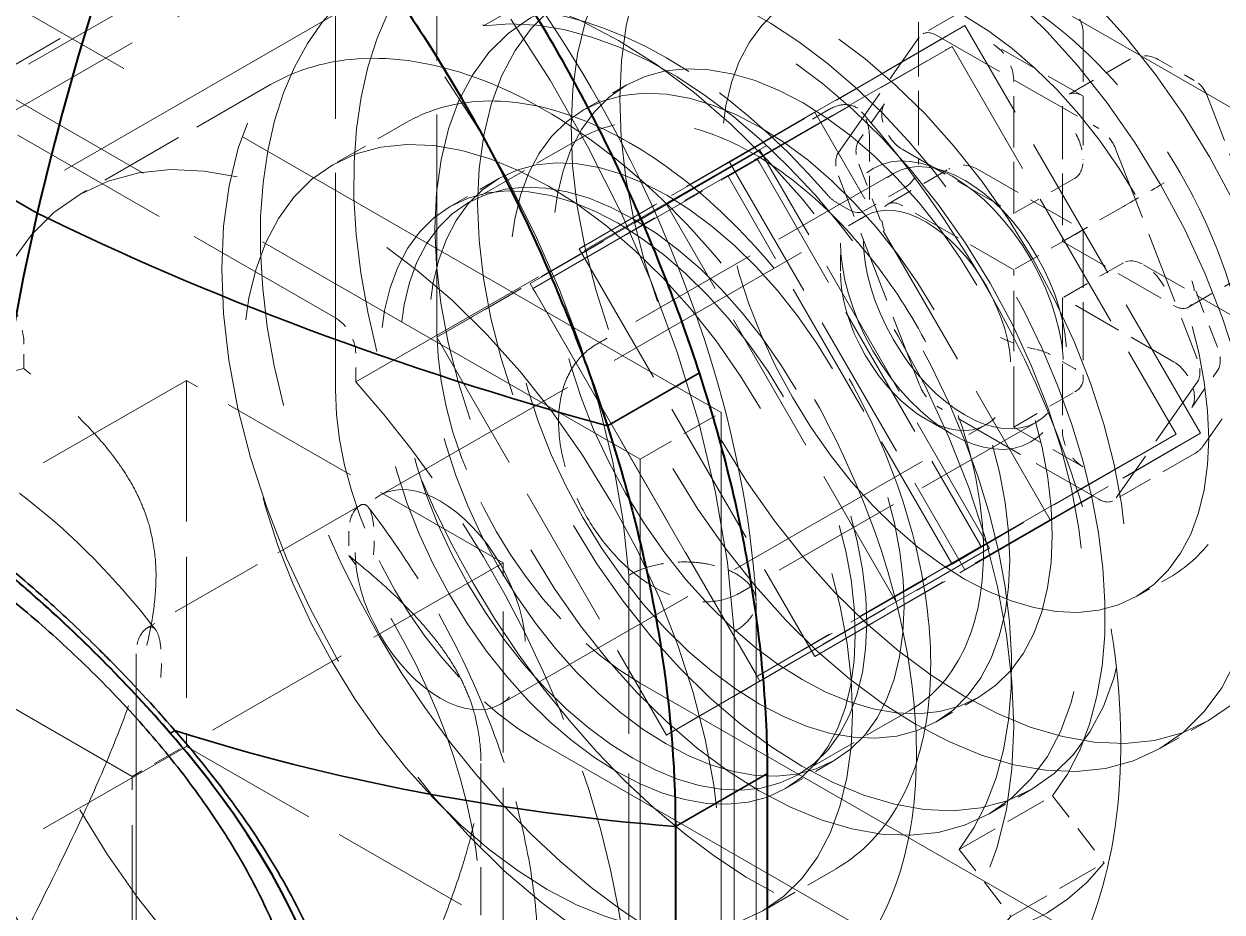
# Model space of a CAD drawing. Header units: millimetres. Extents: x 0 to 2378, y 0 to 1682.
# Drawn here: x 2172.73 to 2181.08, y 1451.1 to 1457.29 of the extents above; entities that cross this region are included whole.
import ezdxf

# ---------------------------------------------------------------- set-up
doc = ezdxf.new("R2010")
doc.units = ezdxf.units.MM
doc.header["$LTSCALE"] = 2
doc.linetypes.add('DASHED', pattern=[0.2067, 0.1654, -0.0413])
for name, color, linetype, lineweight in [('가려진 것(ISO)', 2, 'DASHED', 18), ('가시적인 것(ISO)', 3, 'Continuous', 40), ('가시적인 좁은 것(ISO)', 3, 'Continuous', 35)]:
    doc.layers.add(name, color=color, linetype=linetype, lineweight=lineweight)

msp = doc.modelspace()

# ---------------------------------------------------------------- linework, layer by layer
at = {"layer": '가려진 것(ISO)', "ltscale": 12.4821}
for p, q in [((2183.6137, 1455.2851), (2176.3162, 1459.4874)), ((2177.0233, 1452.7002), (2184.3208, 1448.4979)), ((2183.6137, 1448.0907), (2176.3162, 1452.293))]:
    msp.add_line(p, q, dxfattribs=at)
at = {"layer": '가려진 것(ISO)', "ltscale": 4.571172}
for p, q in [((2175.6091, 1455.1497), (2175.6091, 1459.0739)), ((2174.902, 1454.7425), (2174.902, 1458.6667))]:
    msp.add_line(p, q, dxfattribs=at)
at = {"layer": '가려진 것(ISO)', "ltscale": 5.199722}
msp.add_line((2176.1175, 1458.9438), (2172.2567, 1456.7205), dxfattribs=at)
at = {"layer": '가려진 것(ISO)', "ltscale": 11.611031}
for p, q in [((2177.5891, 1454.5866), (2170.8009, 1458.4957)), ((2170.2352, 1458.1699), (2177.0235, 1454.2609))]:
    msp.add_line(p, q, dxfattribs=at)
at = {"layer": '가려진 것(ISO)', "ltscale": 4.437843}
for p, q in [((2172.2151, 1456.4277), (2175.5102, 1458.3252)), ((2174.5744, 1458.1062), (2171.2792, 1456.2087)), ((2175.0436, 1454.7989), (2178.3387, 1456.6964))]:
    msp.add_line(p, q, dxfattribs=at)
at = {"layer": '가려진 것(ISO)', "ltscale": 0.571309}
for p, q in [((2175.7085, 1457.8245), (2175.9333, 1457.279)), ((2180.4309, 1457.0451), (2180.0066, 1456.8008)), ((2178.7484, 1456.0374), (2179.1726, 1456.2817)), ((2180.0499, 1456.2167), (2179.6256, 1455.9724)), ((2180.3893, 1456.0212), (2179.965, 1455.7769)), ((2180.0499, 1455.8242), (2179.6256, 1455.5799)), ((2180.3893, 1455.6288), (2179.965, 1455.3845)), ((2180.8423, 1455.3194), (2181.2665, 1455.5637)), ((2179.6256, 1454.4844), (2180.0499, 1454.7287)), ((2179.8967, 1451.9156), (2180.2565, 1451.4485)), ((2179.2461, 1451.541), (2179.6059, 1451.0739))]:
    msp.add_line(p, q, dxfattribs=at)
at = {"layer": '가려진 것(ISO)', "ltscale": 0.87606}
for p, q in [((2175.9333, 1457.279), (2176.5838, 1457.6536)), ((2177.2073, 1456.038), (2177.8578, 1456.4126)), ((2175.6073, 1455.1095), (2176.2578, 1455.4841)), ((2178.8073, 1453.2667), (2179.4578, 1453.6413)), ((2177.2073, 1452.3382), (2177.8578, 1452.7128)), ((2179.2461, 1451.541), (2179.8967, 1451.9156)), ((2179.6059, 1451.0739), (2180.2565, 1451.4485))]:
    msp.add_line(p, q, dxfattribs=at)
at = {"layer": '가려진 것(ISO)', "ltscale": 0.761779}
for p, q in [((2179.5564, 1457.5487), (2178.9907, 1457.2229)), ((2177.0235, 1454.2609), (2177.5891, 1454.5866)), ((2180.8828, 1454.2968), (2180.3171, 1453.971))]:
    msp.add_line(p, q, dxfattribs=at)
at = {"layer": '가려진 것(ISO)', "ltscale": 6.652532}
msp.add_line((2174.9217, 1457.3723), (2169.9822, 1454.5278), dxfattribs=at)
at = {"layer": '가려진 것(ISO)', "ltscale": 3.123602}
for p, q in [((2179.2862, 1457.2814), (2177.6462, 1456.3296)), ((2180.9262, 1454.4408), (2179.2862, 1457.2814)), ((2178.2397, 1456.6787), (2176.5997, 1455.727)), ((2179.8797, 1453.8382), (2178.2397, 1456.6787)), ((2177.6462, 1456.3296), (2179.2862, 1453.4891)), ((2176.5997, 1455.727), (2178.2397, 1452.8864)), ((2179.2862, 1453.4891), (2180.9262, 1454.4408)), ((2178.2397, 1452.8864), (2179.8797, 1453.8382))]:
    msp.add_line(p, q, dxfattribs=at)
at = {"layer": '가려진 것(ISO)', "ltscale": 1.409375}
for p, q in [((2178.2397, 1456.6787), (2179.2862, 1457.2814)), ((2177.6462, 1456.3296), (2176.5997, 1455.727)), ((2179.8797, 1453.8382), (2180.9262, 1454.4408)), ((2178.2397, 1452.8864), (2179.2862, 1453.4891))]:
    msp.add_line(p, q, dxfattribs=at)
at = {"layer": '가려진 것(ISO)', "ltscale": 1.142718}
msp.add_line((2178.9629, 1457.3046), (2178.9629, 1456.3235), dxfattribs=at)
at = {"layer": '가려진 것(ISO)', "ltscale": 1.02979}
msp.add_line((2180.1085, 1457.2301), (2180.1085, 1456.346), dxfattribs=at)
at = {"layer": '가려진 것(ISO)', "ltscale": 1.517454}
for p, q in [((2178.4047, 1456.3981), (2178.968, 1457.2019)), ((2179.0905, 1457.2131), (2180.2173, 1456.5643)), ((2180.3398, 1456.412), (2180.9031, 1454.9593)), ((2178.968, 1454.782), (2178.4047, 1456.2346)), ((2180.9031, 1454.7958), (2180.3398, 1453.992)), ((2180.2173, 1453.9808), (2179.0905, 1454.6297))]:
    msp.add_line(p, q, dxfattribs=at)
at = {"layer": '가려진 것(ISO)', "ltscale": 0.837967}
msp.add_line((2180.1064, 1456.791), (2179.4842, 1457.1493), dxfattribs=at)
at = {"layer": '가려진 것(ISO)', "ltscale": 2.971227}
for p, q in [((2177.6359, 1456.2316), (2179.1959, 1457.1369)), ((2179.1959, 1457.1369), (2180.7559, 1454.4349)), ((2179.1959, 1453.5296), (2177.6359, 1456.2316)), ((2176.0705, 1453.5384), (2173.8644, 1454.8088)), ((2173.8644, 1454.8088), (2173.8644, 1452.2581)), ((2180.7559, 1454.4349), (2179.1959, 1453.5296)), ((2176.0705, 1450.9876), (2176.0705, 1453.5384)), ((2173.4857, 1452.0499), (2171.2796, 1453.3204)), ((2173.8644, 1452.2581), (2176.0705, 1450.9876)), ((2173.4857, 1449.4992), (2173.4857, 1452.0499))]:
    msp.add_line(p, q, dxfattribs=at)
at = {"layer": '가려진 것(ISO)', "ltscale": 1.83116}
for p, q in [((2177.8362, 1456.3539), (2179.1959, 1457.1369)), ((2176.2762, 1455.4486), (2177.6359, 1456.2316)), ((2179.3962, 1453.6519), (2180.7559, 1454.4349)), ((2177.8362, 1452.7466), (2179.1959, 1453.5296))]:
    msp.add_line(p, q, dxfattribs=at)
at = {"layer": '가려진 것(ISO)', "ltscale": 0.339644}
msp.add_line((2180.6305, 1457.0451), (2180.8828, 1456.8998), dxfattribs=at)
at = {"layer": '가려진 것(ISO)', "ltscale": 1.085577}
for p, q in [((2179.6256, 1455.9724), (2179.6256, 1456.9044)), ((2179.965, 1456.7089), (2179.965, 1455.7769)), ((2179.965, 1455.3845), (2179.965, 1454.4525))]:
    msp.add_line(p, q, dxfattribs=at)
at = {"layer": '가려진 것(ISO)', "ltscale": 1.790315}
msp.add_line((2174.4504, 1456.8701), (2173.121, 1456.1046), dxfattribs=at)
at = {"layer": '가려진 것(ISO)', "ltscale": 0.399886}
for p, q in [((2176.6302, 1456.6945), (2176.9272, 1456.8655)), ((2179.0855, 1452.4309), (2179.3824, 1452.6019)), ((2179.4547, 1451.7896), (2179.7517, 1451.9607))]:
    msp.add_line(p, q, dxfattribs=at)
at = {"layer": '가려진 것(ISO)', "ltscale": 0.483758}
for p, q in [((2178.7257, 1456.7358), (2178.5461, 1456.4796)), ((2178.5461, 1456.316), (2178.7257, 1455.8529)), ((2181.0446, 1455.0408), (2180.8649, 1455.5039)), ((2180.8649, 1454.621), (2181.0446, 1454.8773))]:
    msp.add_line(p, q, dxfattribs=at)
at = {"layer": '가려진 것(ISO)', "ltscale": 1.033597}
for p, q in [((2180.9694, 1456.7988), (2181.3532, 1455.8094)), ((2181.3305, 1454.9028), (2180.9467, 1454.3553))]:
    msp.add_line(p, q, dxfattribs=at)
at = {"layer": '가려진 것(ISO)', "ltscale": 3.428354}
msp.add_line((2174.9021, 1455.2448), (2172.3566, 1456.7107), dxfattribs=at)
at = {"layer": '가려진 것(ISO)', "ltscale": 0.685591}
for p, q in [((2175.3937, 1456.6055), (2174.8846, 1456.3124)), ((2178.3879, 1451.406), (2177.8787, 1451.1129))]:
    msp.add_line(p, q, dxfattribs=at)
at = {"layer": '가려진 것(ISO)', "ltscale": 1.047483}
for p, q in [((2176.6057, 1456.4957), (2175.8278, 1456.0478)), ((2178.9012, 1452.5094), (2178.1234, 1452.0615))]:
    msp.add_line(p, q, dxfattribs=at)
at = {"layer": '가려진 것(ISO)', "ltscale": 0.483482}
msp.add_line((2178.6215, 1456.4943), (2178.6215, 1456.0792), dxfattribs=at)
at = {"layer": '가려진 것(ISO)', "ltscale": 3.047415}
for p, q in [((2177.8578, 1456.4126), (2176.2578, 1455.4841)), ((2179.4578, 1453.6413), (2177.8578, 1456.4126)), ((2177.2073, 1456.038), (2175.6073, 1455.1095)), ((2178.8073, 1453.2667), (2177.2073, 1456.038)), ((2176.2578, 1455.4841), (2177.8578, 1452.7128)), ((2175.6073, 1455.1095), (2177.2073, 1452.3382)), ((2177.8578, 1452.7128), (2179.4578, 1453.6413)), ((2177.2073, 1452.3382), (2178.8073, 1453.2667))]:
    msp.add_line(p, q, dxfattribs=at)
at = {"layer": '가려진 것(ISO)', "ltscale": 1.046962}
for p, q in [((2178.8482, 1456.42), (2179.6256, 1455.9724)), ((2179.6256, 1455.5799), (2178.8482, 1456.0276)), ((2179.965, 1455.7769), (2180.7425, 1455.3292)), ((2180.7425, 1454.9368), (2179.965, 1455.3845))]:
    msp.add_line(p, q, dxfattribs=at)
at = {"layer": '가려진 것(ISO)', "ltscale": 2.900292}
for p, q in [((2176.2969, 1455.4606), (2177.8197, 1456.3443)), ((2179.3797, 1453.6423), (2177.8569, 1452.7586))]:
    msp.add_line(p, q, dxfattribs=at)
at = {"layer": '가려진 것(ISO)', "ltscale": 2.900295}
msp.add_line((2177.8569, 1456.3228), (2179.3797, 1453.6854), dxfattribs=at)
at = {"layer": '가려진 것(ISO)', "ltscale": 2.780757}
for p, q in [((2178.7872, 1456.2518), (2176.7224, 1455.0628)), ((2179.7852, 1454.5187), (2177.7205, 1453.3296))]:
    msp.add_line(p, q, dxfattribs=at)
at = {"layer": '가려진 것(ISO)', "ltscale": 0.991435}
for p, q in [((2179.3722, 1456.2817), (2180.1085, 1455.8578)), ((2180.5303, 1455.6149), (2181.2665, 1455.1909))]:
    msp.add_line(p, q, dxfattribs=at)
at = {"layer": '가려진 것(ISO)', "ltscale": 0.457027}
for p, q in [((2176.0396, 1456.2159), (2175.7002, 1456.0204)), ((2180.6435, 1452.2434), (2180.9829, 1452.4389)), ((2178.375, 1452.1603), (2178.0356, 1451.9648))]:
    msp.add_line(p, q, dxfattribs=at)
at = {"layer": '가려진 것(ISO)', "ltscale": 0.380839}
msp.add_line((2178.8627, 1456.1502), (2178.5799, 1455.9873), dxfattribs=at)
at = {"layer": '가려진 것(ISO)', "ltscale": 0.118423}
msp.add_line((2178.4801, 1455.9971), (2178.3921, 1456.0478), dxfattribs=at)
at = {"layer": '가려진 것(ISO)', "ltscale": 4.552125}
for p, q in [((2175.2129, 1454.0089), (2178.5929, 1455.9553)), ((2176.0513, 1452.5531), (2179.4313, 1454.4995))]:
    msp.add_line(p, q, dxfattribs=at)
at = {"layer": '가려진 것(ISO)', "ltscale": 1.220259}
msp.add_line((2180.1085, 1455.8578), (2180.1085, 1454.8102), dxfattribs=at)
at = {"layer": '가려진 것(ISO)', "ltscale": 0.350074}
for p, q in [((2178.4181, 1455.5694), (2178.4181, 1455.7812)), ((2179.0098, 1454.542), (2179.1929, 1454.4357))]:
    msp.add_line(p, q, dxfattribs=at)
at = {"layer": '가려진 것(ISO)', "ltscale": 1.276047}
msp.add_line((2179.6256, 1454.4844), (2179.6256, 1455.5799), dxfattribs=at)
at = {"layer": '가려진 것(ISO)', "ltscale": 2.900286}
msp.add_line((2177.8197, 1452.78), (2176.2969, 1455.4175), dxfattribs=at)
at = {"layer": '가려진 것(ISO)', "ltscale": 0.196278}
for p, q in [((2172.733, 1454.8919), (2172.733, 1455.0605)), ((2174.9957, 1453.7575), (2174.9957, 1453.5889))]:
    msp.add_line(p, q, dxfattribs=at)
at = {"layer": '가려진 것(ISO)', "ltscale": 0.233977}
msp.add_line((2175.0436, 1454.7989), (2175.0436, 1454.9999), dxfattribs=at)
at = {"layer": '가려진 것(ISO)', "ltscale": 0.229676}
msp.add_line((2180.0499, 1454.8916), (2179.8793, 1454.9899), dxfattribs=at)
at = {"layer": '가려진 것(ISO)', "ltscale": 3.481137}
for p, q in [((2173.8644, 1454.8088), (2171.2796, 1453.3204)), ((2173.8644, 1452.2581), (2171.2796, 1450.7696))]:
    msp.add_line(p, q, dxfattribs=at)
at = {"layer": '가려진 것(ISO)', "ltscale": 13.269749}
for p, q in [((2177.5891, 1423.1928), (2177.5891, 1454.5866)), ((2177.0235, 1454.2609), (2177.0235, 1422.8671))]:
    msp.add_line(p, q, dxfattribs=at)
at = {"layer": '가려진 것(ISO)', "ltscale": 0.647497}
msp.add_line((2179.6256, 1454.4844), (2180.1064, 1454.2075), dxfattribs=at)
at = {"layer": '가려진 것(ISO)', "ltscale": 1.995473}
msp.add_line((2175.0736, 1453.9381), (2173.5919, 1453.0849), dxfattribs=at)
at = {"layer": '가려진 것(ISO)', "ltscale": 3.140765}
msp.add_line((2176.0705, 1453.5384), (2173.7385, 1452.1954), dxfattribs=at)
at = {"layer": '가려진 것(ISO)', "ltscale": 3.339163}
msp.add_line((2176.9443, 1453.4513), (2176.9443, 1450.5847), dxfattribs=at)
at = {"layer": '가려진 것(ISO)', "ltscale": 0.304651}
msp.add_line((2180.4839, 1453.3054), (2180.7101, 1453.4357), dxfattribs=at)
at = {"layer": '가려진 것(ISO)', "ltscale": 12.299444}
msp.add_line((2177.832, 1453.2669), (2177.832, 1424.1686), dxfattribs=at)
at = {"layer": '가려진 것(ISO)', "ltscale": 12.300426}
msp.add_line((2177.6797, 1453.0596), (2177.6797, 1423.959), dxfattribs=at)
at = {"layer": '가려진 것(ISO)', "ltscale": 5.676892}
msp.add_line((2173.514, 1452.9042), (2173.514, 1448.0308), dxfattribs=at)
at = {"layer": '가려진 것(ISO)', "ltscale": 0.340268}
msp.add_line((2173.7385, 1452.1954), (2173.4857, 1452.0499), dxfattribs=at)
at = {"layer": '가려진 것(ISO)', "ltscale": 1.750771}
msp.add_line((2175.915, 1452.1408), (2175.915, 1451.0821), dxfattribs=at)
at = {"layer": '가려진 것(ISO)', "ltscale": 0.199572}
for centre, start, end in [((2179.9085, 1457.2301), 0, 60.06401), ((2178.7629, 1456.3235), 299.93599, 0)]:
    msp.add_arc(centre, 0.2, start, end, dxfattribs=at)
at = {"layer": '가려진 것(ISO)', "ltscale": 0.198934}
for centre in [(2180.5307, 1456.8718), (2179.2724, 1456.1084)]:
    msp.add_arc(centre, 0.2, 60.06401, 119.93599, dxfattribs=at)
at = {"layer": '가려진 것(ISO)', "ltscale": 0.129103}
msp.add_arc((2180.783, 1456.7265), 0.2, 21.19789, 60.06401, dxfattribs=at)
at = {"layer": '가려진 것(ISO)', "ltscale": 0.083131}
msp.add_arc((2180.783, 1454.4701), 0.2, 299.93599, 324.97291, dxfattribs=at)
at = {"layer": '가려진 것(ISO)', "ltscale": 13.887634}
msp.add_ellipse((2173.6293, 1455.0582), major_axis=(-2.8657, 4.9764), ratio=0.578093, start_param=4.000082, end_param=6.999359, dxfattribs=at)
at = {"layer": '가려진 것(ISO)', "ltscale": 11.315797}
msp.add_ellipse((2173.6293, 1455.0582), major_axis=(-2.3467, 4.0751), ratio=0.578093, start_param=4.007562, end_param=6.99188, dxfattribs=at)
at = {"layer": '가려진 것(ISO)', "ltscale": 12.918983}
for centre in [(2179.2862, 1455.3852), (2178.9468, 1455.1898)]:
    msp.add_ellipse(centre, major_axis=(1.6967, -2.9464), ratio=0.578093, dxfattribs=at)
at = {"layer": '가려진 것(ISO)', "ltscale": 11.596124}
for centre in [(2177.8578, 1454.5627), (2177.2073, 1454.1881)]:
    msp.add_ellipse(centre, major_axis=(1.9961, -3.4663), ratio=0.578093, start_param=2.916634, end_param=6.512012, dxfattribs=at)
at = {"layer": '가려진 것(ISO)', "ltscale": 11.855066}
for centre, major_axis in [((2176.8679, 1453.9926), (1.9462, -3.3797)), ((2177.2073, 1454.1881), (1.1677, -2.0278)), ((2176.8679, 1453.9926), (1.1677, -2.0278))]:
    msp.add_ellipse(centre, major_axis=major_axis, ratio=0.578093, dxfattribs=at)
at = {"layer": '가려진 것(ISO)', "ltscale": 12.159042}
for centre, major_axis in [((2178.1548, 1454.7337), (1.5969, -2.7731)), ((2177.8578, 1454.5627), (1.5969, -2.7731)), ((2179.2862, 1455.3852), (1.1977, -2.0798))]:
    msp.add_ellipse(centre, major_axis=major_axis, ratio=0.578093, dxfattribs=at)
at = {"layer": '가려진 것(ISO)', "ltscale": 11.052908}
for centre in [(2177.8578, 1454.5627), (2177.2073, 1454.1881)]:
    msp.add_ellipse(centre, major_axis=(-1.6967, 2.9464), ratio=0.578093, start_param=3.370419, end_param=6.058226, dxfattribs=at)
at = {"layer": '가려진 것(ISO)', "ltscale": 3.132674}
msp.add_ellipse((2177.2073, 1454.1881), major_axis=(-1.7513, 3.0411), ratio=0.578093, start_param=5.031037, end_param=5.968405, dxfattribs=at)
at = {"layer": '가려진 것(ISO)', "ltscale": 12.463018}
for centre in [(2178.1548, 1454.7337), (2177.8578, 1454.5627)]:
    msp.add_ellipse(centre, major_axis=(1.2276, -2.1318), ratio=0.578093, dxfattribs=at)
at = {"layer": '가려진 것(ISO)', "ltscale": 0.199359}
for centre, major_axis, start_param, end_param in [((2179.0905, 1457.0496), (-0.0998, 0.1733), 5.499721, 6.546918), ((2180.2173, 1456.4008), (-0.0998, 0.1733), 4.452523, 5.499721), ((2178.6685, 1456.3273), (-0.0998, 0.1733), 0.263733, 1.310931), ((2178.5271, 1456.2458), (-0.0998, 0.1733), 0.263733, 1.310931), ((2180.9221, 1455.0296), (0.0998, -0.1733), 0.263733, 1.310931), ((2180.7807, 1454.9481), (0.0998, -0.1733), 0.263733, 1.310931), ((2179.0905, 1454.7932), (0.0998, -0.1733), 4.452523, 5.499721), ((2180.2173, 1454.1443), (0.0998, -0.1733), 5.499721, 6.546918)]:
    msp.add_ellipse(centre, major_axis=major_axis, ratio=0.578093, start_param=start_param, end_param=end_param, dxfattribs=at)
at = {"layer": '가려진 것(ISO)', "ltscale": 0.299089}
for centre, major_axis, ratio, start_param, end_param in [((2179.4842, 1456.9858), (-0.0998, 0.1733), 0.578093, 3.928925, 5.499721), ((2180.1064, 1456.6275), (-0.0998, 0.1733), 0.578093, 5.499721, 7.070517), ((2178.4801, 1456.1607), (0.0998, -0.1733), 0.578093, 5.499721, 7.070517), ((2174.9021, 1455.0813), (-0.0998, 0.1733), 0.578093, 3.928925, 5.499721), ((2179.9085, 1454.8102), (0.2, 0), 0.575862, 5.497787, 7.068583), ((2180.1064, 1454.371), (0.0998, -0.1733), 0.578093, 3.928925, 5.499721)]:
    msp.add_ellipse(centre, major_axis=major_axis, ratio=ratio, start_param=start_param, end_param=end_param, dxfattribs=at)
at = {"layer": '가려진 것(ISO)', "ltscale": 15.198803}
msp.add_ellipse((2176.3817, 1453.7126), major_axis=(1.4971, -2.5998), ratio=0.578093, dxfattribs=at)
at = {"layer": '가려진 것(ISO)', "ltscale": 0.398819}
for centre, major_axis, start_param, end_param in [((2178.8482, 1456.5836), (-0.0998, 0.1733), 0.263733, 2.358128), ((2178.8482, 1455.8641), (-0.0998, 0.1733), 5.499721, 7.594116), ((2180.7425, 1455.4927), (0.0998, -0.1733), 5.499721, 7.594116), ((2180.7425, 1454.7733), (0.0998, -0.1733), 0.263733, 2.358128)]:
    msp.add_ellipse(centre, major_axis=major_axis, ratio=0.578093, start_param=start_param, end_param=end_param, dxfattribs=at)
at = {"layer": '가려진 것(ISO)', "ltscale": 14.058893}
msp.add_ellipse((2174.9674, 1452.8982), major_axis=(1.8464, -3.2064), ratio=0.578093, dxfattribs=at)
at = {"layer": '가려진 것(ISO)', "ltscale": 0.363716}
for centre, major_axis, ratio, start_param, end_param in [((2179.9085, 1456.4616), (0.1416, -0.2449), 0.576978, 6.282218, 7.853015), ((2180.5307, 1456.1033), (0.2, 0.1156), 0.001672, 3.926024, 5.49682), ((2179.9085, 1455.7422), (0.2, 0.1156), 0.001672, 5.49682, 7.067617), ((2180.5307, 1455.3838), (-0.1416, 0.2449), 0.576978, 4.711422, 6.282218)]:
    msp.add_ellipse(centre, major_axis=major_axis, ratio=ratio, start_param=start_param, end_param=end_param, dxfattribs=at)
at = {"layer": '가려진 것(ISO)', "ltscale": 11.652416}
msp.add_ellipse((2176.9756, 1454.0547), major_axis=(1.1478, -1.9931), ratio=0.578093, dxfattribs=at)
at = {"layer": '가려진 것(ISO)', "ltscale": 6.582059}
msp.add_ellipse((2179.1959, 1455.3333), major_axis=(0.5489, -0.9532), ratio=0.578093, dxfattribs=at)
at = {"layer": '가려진 것(ISO)', "ltscale": 5.983681}
msp.add_ellipse((2179.2862, 1455.3852), major_axis=(0.499, -0.8666), ratio=0.578093, dxfattribs=at)
at = {"layer": '가려진 것(ISO)', "ltscale": 0.08917}
msp.add_ellipse((2178.3921, 1456.2113), major_axis=(0.0998, -0.1733), ratio=0.578093, start_param=5.031037, end_param=5.499721, dxfattribs=at)
at = {"layer": '가려진 것(ISO)', "ltscale": 5.026276}
for centre in [(2179.0121, 1455.2274), (2175.6321, 1453.281)]:
    msp.add_ellipse(centre, major_axis=(0.4192, -0.7279), ratio=0.578093, dxfattribs=at)
at = {"layer": '가려진 것(ISO)', "ltscale": 0.224828}
for centre, major_axis, start_param, end_param in [((2172.4501, 1455.2234), (0.1996, -0.3466), 0.787332, 1.377787), ((2175.2786, 1453.5946), (-0.1996, 0.3466), 0.196877, 0.787332), ((2173.7969, 1452.7413), (-0.1996, 0.3466), 0.196877, 0.787332)]:
    msp.add_ellipse(centre, major_axis=major_axis, ratio=0.578093, start_param=start_param, end_param=end_param, dxfattribs=at)
at = {"layer": '가려진 것(ISO)', "ltscale": 2.991791}
for centre, major_axis, start_param, end_param in [((2177.0233, 1454.3353), (-0.9981, 1.7332), 0.787332, 2.358128), ((2176.3162, 1453.9281), (0.9981, -1.7332), 3.928925, 5.499721)]:
    msp.add_ellipse(centre, major_axis=major_axis, ratio=0.578093, start_param=start_param, end_param=end_param, dxfattribs=at)
at = {"layer": '가려진 것(ISO)', "ltscale": 0.259824}
msp.add_ellipse((2179.6562, 1455.1189), major_axis=(-0.2442, 0.0861), ratio=0.219692, start_param=1.124476, end_param=2.171813, dxfattribs=at)
at = {"layer": '가려진 것(ISO)', "ltscale": 0.113801}
msp.add_ellipse((2179.7378, 1454.9084), major_axis=(0.2155, -0.0261), ratio=0.564325, start_param=0.925402, end_param=1.449001, dxfattribs=at)
at = {"layer": '가려진 것(ISO)', "ltscale": 5.448213}
for major_axis in [(-1.4472, 2.5131), (1.4472, -2.5131)]:
    msp.add_ellipse((2173.8644, 1452.263), major_axis=major_axis, ratio=0.578093, start_param=6.084151, end_param=8.056883, dxfattribs=at)
at = {"layer": '가려진 것(ISO)', "ltscale": 4.65068}
msp.add_ellipse((2173.6293, 1452.1277), major_axis=(-2.3501, 4.081), ratio=0.578093, start_param=4.024119, end_param=5.061102, dxfattribs=at)
at = {"layer": '가려진 것(ISO)', "ltscale": 11.784485}
msp.add_ellipse((2174.3789, 1452.5593), major_axis=(1.9462, -3.3797), ratio=0.578093, start_param=4.250565, end_param=6.748876, dxfattribs=at)
at = {"layer": '가려진 것(ISO)', "ltscale": 13.164933}
msp.add_ellipse((2174.8031, 1452.8036), major_axis=(2.3501, -4.081), ratio=0.578093, start_param=4.344059, end_param=6.655383, dxfattribs=at)
at = {"layer": '가려진 것(ISO)', "ltscale": 15.452652}
msp.add_open_spline([(2170.7636, 1460.0346), (2171.073, 1460.2127), (2171.4242, 1460.3154), (2172.184, 1460.3694), (2172.5946, 1460.3099), (2173.4577, 1460.0302), (2173.9111, 1459.7933), (2174.7958, 1459.167), (2175.2265, 1458.774), (2176.0157, 1457.8798), (2176.3745, 1457.3793), (2176.9887, 1456.3201), (2177.2443, 1455.7617), (2177.6283, 1454.6367), (2177.7564, 1454.0703), (2177.8199, 1453.4426), (2177.8267, 1453.3592), (2177.8317, 1453.2765)], degree=3, knots=[3.928925, 3.928925, 3.928925, 3.928925, 4.202223, 4.202223, 4.497934, 4.497934, 4.826042, 4.826042, 5.161472, 5.161472, 5.49462, 5.49462, 5.826535, 5.826535, 6.159605, 6.159605, 6.210983, 6.210983, 6.210983, 6.210983], dxfattribs=at)
at = {"layer": '가려진 것(ISO)', "ltscale": 7.042982}
msp.add_open_spline([(2178.3148, 1457.5953), (2178.4439, 1457.6697), (2178.5907, 1457.7122), (2178.9086, 1457.7334), (2179.0806, 1457.7076), (2179.4413, 1457.5884), (2179.6304, 1457.4884), (2179.9993, 1457.2251), (2180.1786, 1457.0605), (2180.5075, 1456.686), (2180.6571, 1456.4766), (2180.913, 1456.0335), (2181.0195, 1455.8), (2181.1793, 1455.33), (2181.2326, 1455.0936), (2181.2783, 1454.6388), (2181.2706, 1454.4205), (2181.1888, 1454.0268), (2181.1157, 1453.8501), (2180.9271, 1453.5944), (2180.8261, 1453.5025), (2180.7101, 1453.4357)], degree=3, knots=[3.928925, 3.928925, 3.928925, 3.928925, 4.205253, 4.205253, 4.503275, 4.503275, 4.831227, 4.831227, 5.165393, 5.165393, 5.497411, 5.497411, 5.828316, 5.828316, 6.160298, 6.160298, 6.49444, 6.49444, 6.822488, 6.822488, 7.070517, 7.070517, 7.070517, 7.070517], dxfattribs=at)
at = {"layer": '가려진 것(ISO)', "ltscale": 13.947301}
msp.add_open_spline([(2178.1432, 1450.4574), (2178.3411, 1450.5714), (2178.5085, 1450.7374), (2178.7697, 1451.158), (2178.8609, 1451.4156), (2178.9581, 1452.0007), (2178.9609, 1452.3305), (2178.8762, 1453.0239), (2178.7883, 1453.3876), (2178.5316, 1454.1108), (2178.3631, 1454.4703), (2177.9627, 1455.15), (2177.731, 1455.4701), (2177.2265, 1456.0396), (2176.9538, 1456.2889), (2176.393, 1456.691), (2176.1049, 1456.8437), (2175.5419, 1457.0334), (2175.2666, 1457.0709), (2174.8086, 1457.0262), (2174.6187, 1456.9671), (2174.4504, 1456.8701)], degree=3, knots=[5.495853, 5.495853, 5.495853, 5.495853, 5.796746, 5.796746, 6.109693, 6.109693, 6.433934, 6.433934, 6.759305, 6.759305, 7.083762, 7.083762, 7.407852, 7.407852, 7.732391, 7.732391, 8.05783, 8.05783, 8.381507, 8.381507, 8.637446, 8.637446, 8.637446, 8.637446], dxfattribs=at)
at = {"layer": '가려진 것(ISO)', "ltscale": 11.288547}
msp.add_open_spline([(2178.3879, 1451.406), (2178.5484, 1451.4985), (2178.6844, 1451.6326), (2178.8979, 1451.9719), (2178.9729, 1452.1798), (2179.0545, 1452.6529), (2179.058, 1452.9204), (2178.9916, 1453.483), (2178.9211, 1453.7782), (2178.7144, 1454.3652), (2178.5784, 1454.6569), (2178.2547, 1455.2085), (2178.0671, 1455.4683), (2177.6582, 1455.931), (2177.4369, 1456.1336), (2176.981, 1456.461), (2176.7464, 1456.5855), (2176.2868, 1456.7401), (2176.0615, 1456.7707), (2175.6867, 1456.7334), (2175.5314, 1456.6849), (2175.3937, 1456.6055)], degree=3, knots=[5.495853, 5.495853, 5.495853, 5.495853, 5.792706, 5.792706, 6.103664, 6.103664, 6.428715, 6.428715, 6.75537, 6.75537, 7.080907, 7.080907, 7.405978, 7.405978, 7.731599, 7.731599, 8.05832, 8.05832, 8.38276, 8.38276, 8.637446, 8.637446, 8.637446, 8.637446], dxfattribs=at)
at = {"layer": '가려진 것(ISO)', "ltscale": 0.633603}
msp.add_open_spline([(2178.3387, 1456.6964), (2178.3724, 1456.7159), (2178.412, 1456.7289), (2178.4754, 1456.7333), (2178.51, 1456.7244), (2178.5604, 1456.6915), (2178.5843, 1456.6603), (2178.6128, 1456.5919), (2178.6215, 1456.5414), (2178.6215, 1456.4943)], degree=3, knots=[-0.6315674, -0.6315674, -0.6315674, -0.6315674, -0.5957904, -0.5957904, -0.5581216, -0.5581216, -0.5177997, -0.5177997, -0.474635, -0.474635, -0.474635, -0.474635], dxfattribs=at)
at = {"layer": '가려진 것(ISO)', "ltscale": 10.59798}
msp.add_open_spline([(2179.2746, 1449.9442), (2179.528, 1450.0901), (2179.7449, 1450.2973), (2180.0944, 1450.8155), (2180.2202, 1451.1324), (2180.374, 1451.8615), (2180.3912, 1452.2809), (2180.3083, 1453.1662), (2180.2058, 1453.6329), (2179.8947, 1454.56), (2179.6868, 1455.0202), (2179.1872, 1455.8912), (2178.8959, 1456.3019), (2178.5726, 1456.6729), (2178.5688, 1456.6773), (2178.565, 1456.6816)], degree=3, knots=[5.495853, 5.495853, 5.495853, 5.495853, 5.7715, 5.7715, 6.06901, 6.06901, 6.397006, 6.397006, 6.731452, 6.731452, 7.06372, 7.06372, 7.394849, 7.394849, 7.398787, 7.398787, 7.398787, 7.398787], dxfattribs=at)
at = {"layer": '가려진 것(ISO)', "ltscale": 6.795492}
msp.add_open_spline([(2178.9012, 1452.5094), (2179.0244, 1452.5804), (2179.1291, 1452.6827), (2179.2948, 1452.9407), (2179.3534, 1453.0989), (2179.4195, 1453.4598), (2179.4237, 1453.665), (2179.3755, 1454.0967), (2179.3226, 1454.3235), (2179.1659, 1454.7742), (2179.0623, 1454.9981), (2178.8153, 1455.4217), (2178.6719, 1455.6213), (2178.3586, 1455.9771), (2178.1888, 1456.1331), (2177.8377, 1456.3857), (2177.6565, 1456.4821), (2177.3004, 1456.6015), (2177.1251, 1456.6252), (2176.8335, 1456.5953), (2176.7128, 1456.5574), (2176.6057, 1456.4957)], degree=3, knots=[5.495853, 5.495853, 5.495853, 5.495853, 5.786508, 5.786508, 6.094059, 6.094059, 6.42024, 6.42024, 6.748983, 6.748983, 7.076288, 7.076288, 7.402961, 7.402961, 7.730339, 7.730339, 8.059131, 8.059131, 8.384721, 8.384721, 8.637446, 8.637446, 8.637446, 8.637446], dxfattribs=at)
at = {"layer": '가려진 것(ISO)', "ltscale": 0.035512}
for points, knots in [([(2177.8362, 1456.3539), (2177.8313, 1456.3511), (2177.8255, 1456.3477), (2177.8197, 1456.3443), (2177.8197, 1456.3443), (2177.8197, 1456.3443)], [-0.173292493, -0.173292493, -0.173292493, -0.173292493, -0.164498366, -0.164498366, -0.164496835, -0.164496835, -0.164496835, -0.164496835]), ([(2177.8362, 1452.7466), (2177.844, 1452.7511), (2177.851, 1452.7552), (2177.8569, 1452.7586), (2177.8569, 1452.7586), (2177.8569, 1452.7586)], [-0.173292494, -0.173292494, -0.173292494, -0.173292494, -0.164498366, -0.164498366, -0.164496835, -0.164496835, -0.164496835, -0.164496835])]:
    msp.add_open_spline(points, degree=3, knots=knots, dxfattribs=at)
at = {"layer": '가려진 것(ISO)', "ltscale": 0.035507}
for points in [[(2177.8569, 1456.3228), (2177.851, 1456.333), (2177.844, 1456.3438), (2177.8362, 1456.3539)], [(2176.2969, 1455.4606), (2176.291, 1455.4572), (2176.284, 1455.4531), (2176.2762, 1455.4486)], [(2179.3797, 1453.6423), (2179.3855, 1453.6457), (2179.3913, 1453.6491), (2179.3962, 1453.6519)]]:
    msp.add_open_spline(points, degree=3, dxfattribs=at)
at = {"layer": '가려진 것(ISO)', "ltscale": 0.035511}
for points in [[(2176.2762, 1455.4486), (2176.284, 1455.4385), (2176.291, 1455.4277), (2176.2969, 1455.4175), (2176.2969, 1455.4175), (2176.2969, 1455.4175)], [(2179.3962, 1453.6519), (2179.3913, 1453.6637), (2179.3855, 1453.6752), (2179.3797, 1453.6853), (2179.3797, 1453.6853), (2179.3797, 1453.6854)]]:
    msp.add_open_spline(points, degree=3, knots=[-0.173292493, -0.173292493, -0.173292493, -0.173292493, -0.164498366, -0.164498366, -0.164497096, -0.164497096, -0.164497096, -0.164497096], dxfattribs=at)
at = {"layer": '가려진 것(ISO)', "ltscale": 2.874623}
msp.add_open_spline([(2176.7224, 1455.0628), (2176.6669, 1455.0308), (2176.6184, 1454.9872), (2176.5378, 1454.8815), (2176.5075, 1454.8183), (2176.4632, 1454.6709), (2176.4538, 1454.5849), (2176.4586, 1454.3989), (2176.4757, 1454.298), (2176.5339, 1454.0978), (2176.575, 1453.9984), (2176.6766, 1453.8102), (2176.7367, 1453.7214), (2176.8717, 1453.5611), (2176.9466, 1453.4897), (2177.1074, 1453.3717), (2177.1935, 1453.3252), (2177.3674, 1453.2698), (2177.4555, 1453.2586), (2177.6046, 1453.2781), (2177.6657, 1453.2981), (2177.7205, 1453.3296)], degree=3, knots=[2.354261, 2.354261, 2.354261, 2.354261, 2.592027, 2.592027, 2.853738, 2.853738, 3.172047, 3.172047, 3.525095, 3.525095, 3.877247, 3.877247, 4.22594, 4.22594, 4.576686, 4.576686, 4.931289, 4.931289, 5.261385, 5.261385, 5.495853, 5.495853, 5.495853, 5.495853], dxfattribs=at)
at = {"layer": '가려진 것(ISO)', "ltscale": 5.32933}
for points in [[(2172.733, 1450.9371), (2174.1594, 1453.7359), (2172.733, 1454.8919)], [(2174.9957, 1453.5889), (2176.4221, 1452.4329), (2174.9957, 1449.6341)]]:
    msp.add_rational_spline(points, [1.55453860991, 2.81760123047, 1.55453860991], degree=2, dxfattribs=at)
at = {"layer": '가려진 것(ISO)', "ltscale": 4.065619}
msp.add_open_spline([(2173.6487, 1453.0727), (2173.4809, 1453.29), (2173.3002, 1453.4922), (2172.9204, 1453.8563), (2172.7214, 1454.0182), (2172.3128, 1454.293), (2172.103, 1454.4059), (2171.6794, 1454.5742), (2171.4653, 1454.6296), (2171.041, 1454.6724), (2170.8304, 1454.6594), (2170.631, 1454.6074)], degree=3, knots=[1.014419, 1.014419, 1.014419, 1.014419, 1.250971, 1.250971, 1.487524, 1.487524, 1.724076, 1.724076, 1.960629, 1.960629, 2.197181, 2.197181, 2.197181, 2.197181], dxfattribs=at)
at = {"layer": '가려진 것(ISO)', "ltscale": 0.745915}
for points in [[(2175.0436, 1453.9119), (2175.0449, 1453.9135), (2175.0462, 1453.9149), (2175.0624, 1453.9324), (2175.0762, 1453.9415), (2175.1037, 1453.9475), (2175.1165, 1453.9419), (2175.1416, 1453.9135), (2175.1523, 1453.8858), (2175.1665, 1453.8192), (2175.1705, 1453.7809), (2175.1732, 1453.6949), (2175.1717, 1453.6464), (2175.1673, 1453.5946), (2175.1672, 1453.5939), (2175.1671, 1453.5931)], [(2173.5619, 1453.0587), (2173.5632, 1453.0602), (2173.5646, 1453.0617), (2173.5807, 1453.0791), (2173.5945, 1453.0882), (2173.622, 1453.0943), (2173.6348, 1453.0886), (2173.66, 1453.0603), (2173.6707, 1453.0326), (2173.6848, 1452.9659), (2173.6888, 1452.9276), (2173.6915, 1452.8416), (2173.69, 1452.7931), (2173.6856, 1452.7414), (2173.6855, 1452.7406), (2173.6855, 1452.7398)]]:
    msp.add_open_spline(points, degree=3, knots=[0.2096342, 0.2096342, 0.2096342, 0.2096342, 0.2127522, 0.2127522, 0.2479119, 0.2479119, 0.2893353, 0.2893353, 0.3445523, 0.3445523, 0.3957962, 0.3957962, 0.4493135, 0.4493135, 0.4501044, 0.4501044, 0.4501044, 0.4501044], dxfattribs=at)
at = {"layer": '가려진 것(ISO)', "ltscale": 3.425212}
msp.add_open_spline([(2176.315, 1450.7564), (2176.315, 1450.9622), (2176.2969, 1451.175), (2176.2271, 1451.6076), (2176.1753, 1451.8275), (2176.0406, 1452.2674), (2175.9578, 1452.4874), (2175.7643, 1452.9198), (2175.6537, 1453.1323), (2175.4087, 1453.5422), (2175.2743, 1453.7396), (2175.1304, 1453.9259)], degree=3, knots=[6.283185, 6.283185, 6.283185, 6.283185, 6.486069, 6.486069, 6.688953, 6.688953, 6.891837, 6.891837, 7.09472, 7.09472, 7.297604, 7.297604, 7.297604, 7.297604], dxfattribs=at)
at = {"layer": '가려진 것(ISO)', "ltscale": 0.778065}
msp.add_open_spline([(2176.9443, 1453.4513), (2176.9829, 1453.4735), (2177.0276, 1453.4925), (2177.0762, 1453.5073), (2177.1247, 1453.522), (2177.1771, 1453.5326), (2177.2307, 1453.5385), (2177.2843, 1453.5444), (2177.339, 1453.5456), (2177.3926, 1453.5422), (2177.4462, 1453.5387), (2177.4987, 1453.5305), (2177.5474, 1453.5179), (2177.596, 1453.5053), (2177.6409, 1453.4882), (2177.6797, 1453.4676)], degree=3, knots=[0, 0, 0, 0, 0.2, 0.2, 0.2, 0.4, 0.4, 0.4, 0.6, 0.6, 0.6, 0.8, 0.8, 0.8, 1, 1, 1, 1], dxfattribs=at)
at = {"layer": '가려진 것(ISO)', "ltscale": 0.778042}
msp.add_open_spline([(2177.6797, 1453.4676), (2177.7184, 1453.4469), (2177.7509, 1453.4228), (2177.7756, 1453.3963), (2177.8003, 1453.3698), (2177.8173, 1453.341), (2177.8257, 1453.3115), (2177.8341, 1453.2819), (2177.834, 1453.2515), (2177.8256, 1453.2216), (2177.8171, 1453.1917), (2177.8001, 1453.1623), (2177.7754, 1453.1348), (2177.7507, 1453.1073), (2177.7183, 1453.0818), (2177.6797, 1453.0596)], degree=3, knots=[0, 0, 0, 0, 0.2, 0.2, 0.2, 0.4, 0.4, 0.4, 0.6, 0.6, 0.6, 0.8, 0.8, 0.8, 1, 1, 1, 1], dxfattribs=at)
at = {"layer": '가려진 것(ISO)', "ltscale": 0.035513}
msp.add_open_spline([(2177.8197, 1452.78), (2177.8197, 1452.78), (2177.8197, 1452.78), (2177.8255, 1452.7699), (2177.8313, 1452.7584), (2177.8362, 1452.7466)], degree=3, knots=[-0.053639243, -0.053639243, -0.053639243, -0.053639243, -0.053637703, -0.053637703, -0.044843504, -0.044843504, -0.044843504, -0.044843504], dxfattribs=at)
at = {"layer": '가시적인 것(ISO)'}
for p, q in [((2173.7385, 1452.1954), (2173.7385, 1452.1954)), ((2177.9109, 1423.5041), (2177.9109, 1452.0705)), ((2177.2691, 1451.7009), (2177.2691, 1423.1345))]:
    msp.add_line(p, q, dxfattribs=at)
for centre, major_axis, start_param, end_param in [((2182.6132, 1458.1146), (-7.2296, -12.5544), 4.954107, 5.196153), ((2180.8843, 1457.7366), (-5.9525, -10.3366), 5.196153, 5.420152)]:
    msp.add_ellipse(centre, major_axis=major_axis, ratio=0.578093, start_param=start_param, end_param=end_param, dxfattribs=at)
for points, knots in [([(2177.4374, 1454.8613), (2177.3679, 1455.0743), (2177.2158, 1455.5011), (2176.9481, 1456.1376), (2176.6405, 1456.7646), (2176.2929, 1457.3764), (2175.9046, 1457.9676), (2175.4733, 1458.5336), (2174.9965, 1459.0675), (2174.6549, 1459.3871), (2174.4779, 1459.5369)], [0, 0, 0, 0, 0.122059, 0.24403, 0.366106, 0.488265, 0.611331, 0.736476, 0.865538, 1, 1, 1, 1]), ([(2173.8361, 1459.1673), (2173.9596, 1459.0628), (2174.0816, 1458.9519), (2174.3218, 1458.7187), (2174.4397, 1458.5966), (2174.7864, 1458.2145), (2175.0066, 1457.9406), (2175.3524, 1457.4598), (2175.4847, 1457.2613), (2175.8624, 1456.652), (2176.0877, 1456.2286), (2176.4834, 1455.366), (2176.6532, 1454.9283), (2176.7956, 1454.4917)], [-1.43452, -1.43452, -1.43452, -1.43452, -1.300269, -1.300269, -1.165856, -1.165856, -0.896945, -0.896945, -0.717652, -0.717652, -0.358665, -0.358665, -0.000001, -0.000001, -0.000001, -0.000001]), ([(2177.9109, 1452.0705), (2177.9109, 1452.2898), (2177.8907, 1452.7384), (2177.8006, 1453.4352), (2177.6523, 1454.1447), (2177.5151, 1454.6231), (2177.4374, 1454.8613)], [0, 0, 0, 0, 0.253392, 0.504596, 0.753541, 1, 1, 1, 1]), ([(2176.7956, 1454.4917), (2176.8744, 1454.25), (2176.9435, 1454.0086), (2177.0619, 1453.5298), (2177.1112, 1453.2923), (2177.2297, 1452.5893), (2177.2691, 1452.1335), (2177.2691, 1451.7009)], [-0.7936515, -0.7936515, -0.7936515, -0.7936515, -0.5952689, -0.5952689, -0.3968576, -0.3968576, -0.000001, -0.000001, -0.000001, -0.000001]), ([(2173.7509, 1452.352), (2173.4685, 1452.6776), (2173.1571, 1452.9938), (2172.7201, 1453.3829), (2172.5973, 1453.4867), (2172.4747, 1453.5847)], [0, 0, 0, 0, 0.3245549, 0.3245549, 0.4493438, 0.4493438, 0.4493438, 0.4493438]), ([(2174.9599, 1449.6891), (2174.9599, 1449.9974), (2174.9011, 1450.3238), (2174.6806, 1450.9664), (2174.5172, 1451.2903), (2174.1524, 1451.8584), (2173.9594, 1452.1115), (2173.7509, 1452.352)], [0, 0, 0, 0, 0.2874143, 0.2874143, 0.5746483, 0.5746483, 0.8143084, 0.8143084, 0.8143084, 0.8143084])]:
    msp.add_open_spline(points, degree=3, knots=knots, dxfattribs=at)
at = {"layer": '가시적인 좁은 것(ISO)'}
for p, q in [((2172.8259, 1455.9751), (2171.1288, 1456.9524)), ((2176.7956, 1454.4917), (2177.4374, 1454.8613)), ((2177.2691, 1451.7009), (2177.9109, 1452.0705))]:
    msp.add_line(p, q, dxfattribs=at)
for centre, major_axis, ratio, start_param, end_param in [((2178.7089, 1457.9352), (-9.7772, 2.2646), 0.37952, 1.015724, 1.462281), ((2173.8415, 1452.4306), (-0.0907, -0.0786), 0.087862, 6.283184, 7.083978), ((2178.647, 1457.4255), (-10.036, 0), 0.575862, 1.064875, 1.433064)]:
    msp.add_ellipse(centre, major_axis=major_axis, ratio=ratio, start_param=start_param, end_param=end_param, dxfattribs=at)
for points, knots in [([(2172.4741, 1453.631), (2172.5616, 1453.5612), (2172.6502, 1453.4882), (2172.7398, 1453.4115), (2172.7917, 1453.3671), (2172.8438, 1453.3215), (2172.8962, 1453.2746), (2173.013, 1453.1698), (2173.1311, 1453.0583), (2173.2512, 1452.939), (2173.2781, 1452.9122), (2173.3052, 1452.885), (2173.3323, 1452.8575), (2173.4805, 1452.7071), (2173.6318, 1452.5447), (2173.7834, 1452.3702)], [0, 0, 0, 0, 0.211195, 0.211195, 0.211195, 0.3333333, 0.3333333, 0.3333333, 0.605567, 0.605567, 0.605567, 0.6666667, 0.6666667, 0.6666667, 1, 1, 1, 1]), ([(2172.6554, 1453.2743), (2172.7918, 1453.1616), (2172.9265, 1453.0449), (2173.0588, 1452.9213), (2173.1912, 1452.7977), (2173.3211, 1452.6672), (2173.4461, 1452.5321), (2173.5711, 1452.397), (2173.691, 1452.2573), (2173.8036, 1452.1138), (2173.9163, 1451.9703), (2174.0216, 1451.8231), (2174.1176, 1451.6735), (2174.2137, 1451.5238), (2174.3004, 1451.3719), (2174.3765, 1451.2189), (2174.4526, 1451.066), (2174.5181, 1450.9121), (2174.5709, 1450.7583), (2174.6237, 1450.6046), (2174.6638, 1450.451), (2174.6903, 1450.3002), (2174.7168, 1450.1493), (2174.7297, 1450.0012), (2174.7312, 1449.8542)], [0, 0, 0, 0, 0.125, 0.125, 0.125, 0.25, 0.25, 0.25, 0.375, 0.375, 0.375, 0.5, 0.5, 0.5, 0.625, 0.625, 0.625, 0.75, 0.75, 0.75, 0.875, 0.875, 0.875, 1, 1, 1, 1]), ([(2173.7834, 1452.3702), (2173.9509, 1452.1786), (2174.1, 1451.9898), (2174.2322, 1451.8028), (2174.3644, 1451.6158), (2174.4798, 1451.4306), (2174.5774, 1451.2513), (2174.675, 1451.072), (2174.7548, 1450.8986), (2174.8209, 1450.7249), (2174.887, 1450.5513), (2174.9395, 1450.3775), (2174.9769, 1450.1948), (2175.0143, 1450.0122), (2175.0367, 1449.8207), (2175.0367, 1449.6247)], [0, 0, 0, 0, 0.2, 0.2, 0.2, 0.4, 0.4, 0.4, 0.6, 0.6, 0.6, 0.8, 0.8, 0.8, 1, 1, 1, 1])]:
    msp.add_open_spline(points, degree=3, knots=knots, dxfattribs=at)

doc.saveas('drawing.dxf')
